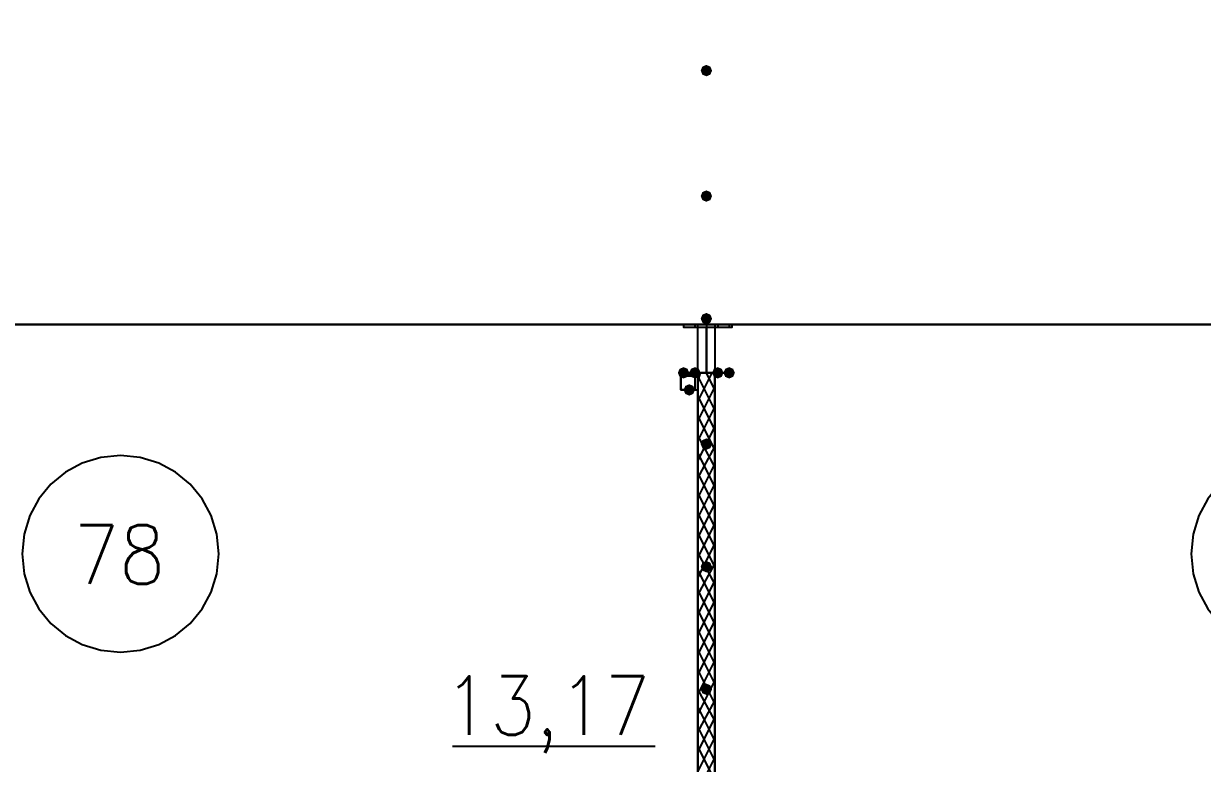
# Model space of a CAD drawing. Header units: millimetres. Extents: x 0 to 420, y 0 to 297.
# Drawn here: x 123.68 to 141.18, y 151.93 to 162.92 of the extents above; entities that cross this region are included whole.
import ezdxf

# ---------------------------------------------------------------- set-up
doc = ezdxf.new("R2010")
doc.units = ezdxf.units.MM
doc.layers.get('0').update_dxf_attribs({"linetype": 'CONTINUOUS'})
doc.styles.get("Standard").update_dxf_attribs({"font": 'STANDARD'})

msp = doc.modelspace()

# ---------------------------------------------------------------- hatches: boundary and pattern name
at = {"true_color": 0x000007}
for points in [[(133.900333, 162.221333), (133.875463, 162.161537), (133.815667, 162.136667), (133.755871, 162.161537), (133.731, 162.221333), (133.755871, 162.281129), (133.815667, 162.306), (133.875462, 162.281129)], [(133.900333, 160.358667), (133.875463, 160.298871), (133.815667, 160.274), (133.755871, 160.298871), (133.731, 160.358667), (133.755871, 160.418462), (133.815667, 160.443333), (133.875462, 160.418463)], [(133.900333, 158.538333), (133.875463, 158.478537), (133.815667, 158.453667), (133.755871, 158.478537), (133.731, 158.538333), (133.755871, 158.598129), (133.815667, 158.623), (133.875462, 158.598129)], [(133.561667, 157.734), (133.536796, 157.674204), (133.477, 157.649333), (133.417204, 157.674204), (133.392333, 157.734), (133.417204, 157.793796), (133.477, 157.818667), (133.536796, 157.793796)], [(133.731, 157.734), (133.706129, 157.674204), (133.646333, 157.649333), (133.586537, 157.674204), (133.561667, 157.734), (133.586537, 157.793796), (133.646333, 157.818667), (133.706129, 157.793796)], [(134.069667, 157.734), (134.044796, 157.674204), (133.985, 157.649333), (133.925204, 157.674204), (133.900333, 157.734), (133.925204, 157.793796), (133.985, 157.818667), (134.044796, 157.793796)], [(134.239, 157.734), (134.214129, 157.674204), (134.154333, 157.649333), (134.094538, 157.674204), (134.069667, 157.734), (134.094537, 157.793796), (134.154333, 157.818667), (134.214129, 157.793796)], [(133.646333, 157.48), (133.621463, 157.420204), (133.561667, 157.395333), (133.501871, 157.420204), (133.477, 157.48), (133.501871, 157.539796), (133.561667, 157.564667), (133.621462, 157.539796)], [(133.900333, 156.675667), (133.875463, 156.615871), (133.815667, 156.591), (133.755871, 156.615871), (133.731, 156.675667), (133.755871, 156.735462), (133.815667, 156.760333), (133.875462, 156.735463)], [(133.900333, 154.855333), (133.875463, 154.795537), (133.815667, 154.770667), (133.755871, 154.795537), (133.731, 154.855333), (133.755871, 154.915129), (133.815667, 154.94), (133.875462, 154.915129)], [(133.900333, 153.035), (133.875463, 152.975204), (133.815667, 152.950333), (133.755871, 152.975204), (133.731, 153.035), (133.755871, 153.094796), (133.815667, 153.119667), (133.875462, 153.094796)]]:
    msp.add_hatch(color=0, dxfattribs=at).paths.add_polyline_path(points, flags=0)

# ---------------------------------------------------------------- linework, layer by layer
at = {"color": 0, "true_color": 0x000008}
msp.add_lwpolyline([(238.548333, 158.453667), (238.548333, 169.291), (117.094, 169.291), (117.094, 158.453667)], close=True, dxfattribs=at)
at = {"color": 0, "true_color": 0x0000ab}
for points in [[(117.094, 151.765), (133.688667, 151.765), (133.688667, 158.453667), (117.094, 158.453667)], [(151.045333, 158.453667), (133.942667, 158.453667), (133.942667, 151.765), (151.045333, 151.765)]]:
    msp.add_lwpolyline(points, close=True, dxfattribs=at)
at = {"color": 0, "true_color": 0x000007}
for points in [[(133.477, 158.453667), (133.477, 158.411333)], [(133.646333, 158.453667), (133.646333, 158.411333)], [(133.815667, 158.453667), (133.815667, 157.734)], [(133.985, 158.453667), (133.985, 158.411333)], [(134.154333, 158.453667), (134.154333, 158.411333)], [(133.561667, 157.734), (133.561667, 157.691667)], [(133.688667, 157.607), (133.731, 157.734)], [(133.688667, 157.310667), (133.900333, 157.734)], [(133.942667, 151.765), (133.942667, 157.734), (133.688667, 157.734), (133.688667, 151.765)], [(133.942667, 157.48), (133.815667, 157.734)], [(133.942667, 157.183667), (133.688667, 157.691667)], [(133.688667, 157.014333), (133.942667, 157.522333)], [(133.942667, 156.887333), (133.688667, 157.395333)], [(133.688667, 156.718), (133.942667, 157.226)], [(133.942667, 156.591), (133.688667, 157.099)], [(133.688667, 156.421667), (133.942667, 156.929667)], [(133.942667, 156.337), (133.688667, 156.802667)], [(126.576667, 155.045833), (126.546995, 155.340175), (126.461893, 155.614326), (126.327236, 155.862413), (126.148896, 156.078563), (125.932746, 156.256903), (125.684659, 156.39156), (125.410508, 156.476661), (125.116167, 156.506333), (124.821825, 156.476661), (124.547674, 156.39156), (124.299587, 156.256903), (124.083437, 156.078563), (123.905097, 155.862413), (123.77044, 155.614326), (123.685339, 155.340175), (123.655667, 155.045833)], [(133.688667, 156.167667), (133.942667, 156.633333)], [(133.942667, 156.040667), (133.688667, 156.548667)], [(143.933333, 155.045833), (143.903661, 155.340175), (143.81856, 155.614326), (143.683903, 155.862413), (143.505563, 156.078563), (143.289413, 156.256903), (143.041326, 156.39156), (142.767175, 156.476661), (142.472833, 156.506333), (142.178492, 156.476661), (141.904341, 156.39156), (141.656254, 156.256903), (141.440104, 156.078563), (141.261764, 155.862413), (141.127107, 155.614326), (141.042005, 155.340175), (141.012333, 155.045833)], [(133.688667, 155.871333), (133.942667, 156.379333)], [(133.942667, 155.744333), (133.688667, 156.252333)], [(133.688667, 155.575), (133.942667, 156.083)], [(133.942667, 155.448), (133.688667, 155.956)], [(133.688667, 155.278667), (133.942667, 155.786667)], [(133.942667, 155.151667), (133.688667, 155.659667)], [(133.688667, 154.982333), (133.942667, 155.490333)], [(133.942667, 154.855333), (133.688667, 155.363333)], [(133.688667, 154.686), (133.942667, 155.194)], [(123.655667, 155.045833), (123.685339, 154.751492), (123.77044, 154.477341), (123.905097, 154.229254), (124.083437, 154.013104), (124.299587, 153.834764), (124.547674, 153.700107), (124.821825, 153.615005), (125.116167, 153.585333), (125.410508, 153.615005), (125.684659, 153.700107), (125.932746, 153.834764), (126.148896, 154.013104), (126.327236, 154.229254), (126.461893, 154.477341), (126.546995, 154.751492), (126.576667, 155.045833)], [(133.942667, 154.601333), (133.688667, 155.067)], [(141.012333, 155.045833), (141.042005, 154.751492), (141.127107, 154.477341), (141.261764, 154.229254), (141.440104, 154.013104), (141.656254, 153.834764), (141.904341, 153.700107), (142.178492, 153.615005), (142.472833, 153.585333), (142.767175, 153.615005), (143.041326, 153.700107), (143.289413, 153.834764), (143.505563, 154.013104), (143.683903, 154.229254), (143.81856, 154.477341), (143.903661, 154.751492), (143.933333, 155.045833)], [(133.688667, 154.432), (133.942667, 154.897667)], [(133.942667, 154.305), (133.688667, 154.813)], [(133.688667, 154.135667), (133.942667, 154.643667)], [(133.942667, 154.008667), (133.688667, 154.516667)], [(133.688667, 153.839333), (133.942667, 154.347333)], [(133.942667, 153.712333), (133.688667, 154.220333)], [(133.688667, 153.543), (133.942667, 154.051)], [(133.942667, 153.416), (133.688667, 153.924)], [(133.688667, 153.246667), (133.942667, 153.754667)], [(133.942667, 153.119667), (133.688667, 153.627667)], [(133.688667, 152.950333), (133.942667, 153.458333)], [(133.942667, 152.823333), (133.688667, 153.331333)], [(133.688667, 152.654), (133.942667, 153.162)], [(133.942667, 152.569333), (133.688667, 153.035)], [(133.688667, 152.4), (133.942667, 152.865667)], [(133.942667, 152.273), (133.688667, 152.781)], [(133.688667, 152.103667), (133.942667, 152.611667)], [(133.942667, 151.976667), (133.688667, 152.484667)], [(133.688667, 151.807333), (133.942667, 152.315333)], [(130.048, 152.188333), (133.053667, 152.188333)], [(133.942667, 151.680333), (133.688667, 152.188333)], [(133.688667, 151.511), (133.942667, 152.019)]]:
    msp.add_lwpolyline(points, dxfattribs=at)
for points in [[(134.196667, 158.453667), (133.477, 158.453667), (133.477, 158.411333), (133.815667, 158.411333), (133.815667, 157.734), (133.477, 157.734), (134.196667, 157.734), (133.815667, 157.734), (133.815667, 158.411333), (134.196667, 158.411333)], [(133.688667, 157.734), (133.434667, 157.734), (133.434667, 157.48), (133.688667, 157.48)], [(133.646333, 157.691667), (133.646333, 157.48), (133.434667, 157.48), (133.434667, 157.691667)]]:
    msp.add_lwpolyline(points, close=True, dxfattribs=at)

# ---------------------------------------------------------------- texts
at = {"color": 0, "true_color": 0x000007, "char_height": 0.872032, "attachment_point": 1}
for s, insert, width in [('78', (124.417668, 155.473362), 1.06581688), ('13,17', (129.921002, 153.229701), 2.37386489)]:
    msp.add_mtext(s, dxfattribs=dict(at, insert=insert, width=width))

doc.saveas('drawing.dxf')
